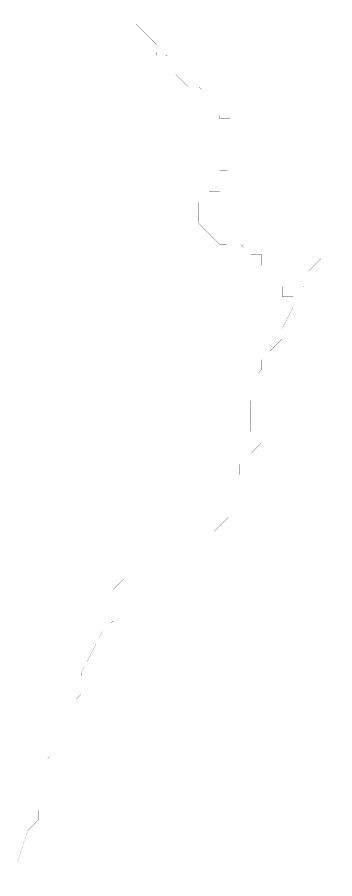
# Model space of a CAD drawing. Header units: metres. Extents: x 561401 to 594056, y 8460144 to 8508504.
# Drawn here: x 585398 to 585958, y 8501856 to 8503374 of the extents above; entities that cross this region are included whole.
import ezdxf

# ---------------------------------------------------------------- set-up
doc = ezdxf.new("R2010")
doc.units = ezdxf.units.M
doc.layers.add('1.2. BASE GRAFICA SUNARP', color=150, linetype='Continuous')

msp = doc.modelspace()

# ---------------------------------------------------------------- linework, layer by layer
at = {"layer": '1.2. BASE GRAFICA SUNARP', "color": 64, "linetype": 'Continuous', "lineweight": -3, "const_width": 0.2}
for points in [[(585397.7, 8501848.9), (585397.8, 8501867.3), (585397.8, 8501885.8), (585416.6, 8501941.1), (585435.2, 8501959.5), (585435.3, 8501996.4), (585435.5, 8502033.3), (585435.5, 8502051.8), (585454.1, 8502070.2), (585454.2, 8502088.7), (585454.3, 8502107.1), (585472.9, 8502125.5), (585473, 8502144), (585491.6, 8502162.4), (585510.2, 8502180.8), (585510.3, 8502217.7), (585529, 8502254.5), (585547.7, 8502291.4), (585566.4, 8502309.8), (585566.4, 8502328.2), (585566.5, 8502346.7), (585566.6, 8502365.2), (585585.2, 8502383.6), (585585.2, 8502402), (585585.3, 8502420.5), (585585.4, 8502438.9), (585604, 8502457.3), (585622.6, 8502457.3), (585641.2, 8502457.2), (585659.7, 8502457.2), (585678.3, 8502457.1), (585678.2, 8502438.6), (585696.8, 8502438.6), (585715.4, 8502438.5), (585734, 8502438.5), (585734, 8502456.9), (585752.7, 8502475.3), (585771.3, 8502493.7), (585789.9, 8502512.1), (585790, 8502530.6), (585790.1, 8502549), (585790.1, 8502567.5), (585790.2, 8502585.9), (585808.7, 8502585.9), (585808.8, 8502604.3), (585827.4, 8502622.7), (585808.9, 8502641.2), (585809, 8502659.7), (585809, 8502678.2), (585809.1, 8502696.6), (585809.2, 8502715.1), (585809.2, 8502733.5), (585827.9, 8502751.9), (585827.9, 8502770.4), (585846.6, 8502788.8), (585865.2, 8502807.2), (585865.3, 8502825.6), (585883.9, 8502862.5), (585884, 8502881), (585865.4, 8502881), (585865.5, 8502899.5), (585847, 8502918), (585828.5, 8502936.5), (585828.5, 8502955), (585809.9, 8502955), (585791.4, 8502973.6), (585772.9, 8502973.6), (585754.3, 8502973.7), (585735.8, 8502992.2), (585717.2, 8503010.7), (585717.3, 8503029.2), (585717.4, 8503047.6), (585735.9, 8503047.6), (585736, 8503066), (585754.6, 8503066), (585754.6, 8503084.4), (585754.7, 8503102.9), (585773.3, 8503102.8), (585773.3, 8503121.3), (585773.4, 8503139.7), (585773.5, 8503158.2), (585773.5, 8503176.7), (585773.6, 8503195.1), (585755, 8503195.2), (585755.1, 8503213.6), (585736.5, 8503232.1), (585718, 8503250.7), (585699.4, 8503250.7), (585680.9, 8503269.2), (585662.4, 8503287.8), (585662.5, 8503306.2), (585643.9, 8503306.3), (585644, 8503324.7), (585625.4, 8503343.3), (585606.9, 8503361.8), (585607, 8503380.2)], [(585607, 8503380.2), (585606.9, 8503361.8), (585625.4, 8503343.3), (585644, 8503324.7), (585643.9, 8503306.3), (585662.5, 8503306.2), (585662.4, 8503287.8), (585680.9, 8503269.2), (585699.4, 8503250.7), (585718, 8503250.7), (585736.5, 8503232.1), (585755.1, 8503213.6), (585755, 8503195.2), (585773.6, 8503195.1), (585773.5, 8503176.7), (585773.5, 8503158.2), (585773.4, 8503139.7), (585773.3, 8503121.3), (585773.3, 8503102.8), (585754.7, 8503102.9), (585754.6, 8503084.4), (585754.6, 8503066), (585736, 8503066), (585735.9, 8503047.6), (585717.4, 8503047.6), (585717.3, 8503029.2), (585717.2, 8503010.7), (585735.8, 8502992.2), (585754.3, 8502973.7), (585772.9, 8502973.6), (585791.4, 8502973.6), (585809.9, 8502955), (585828.5, 8502955), (585828.5, 8502936.5), (585847, 8502918), (585865.5, 8502899.5), (585865.4, 8502881), (585884, 8502881), (585902.6, 8502899.4), (585902.7, 8502917.8), (585921.3, 8502936.2), (585940, 8502954.6), (585958.6, 8502954.6)]]:
    msp.add_lwpolyline(points, dxfattribs=at)

doc.saveas('drawing.dxf')
